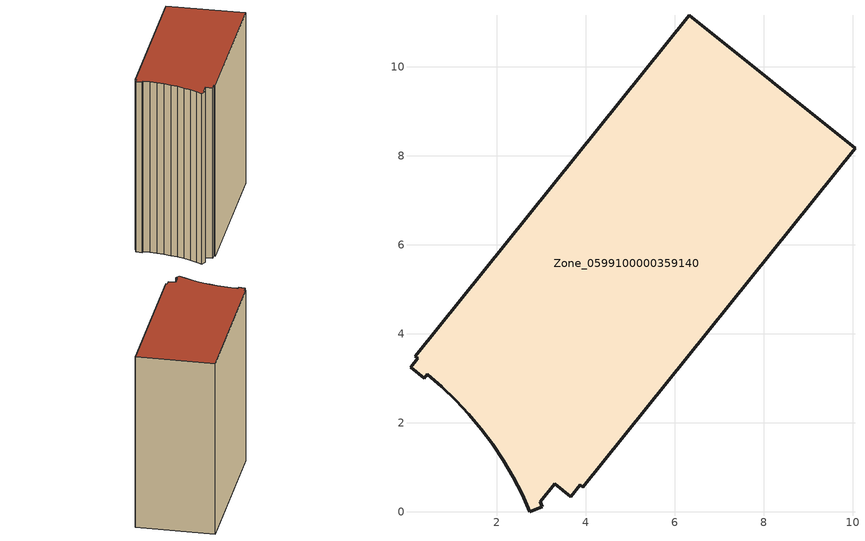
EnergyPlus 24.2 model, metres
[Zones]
Zone_0599100000359140
 floor ground (C_G): 0.22,3.45 0.17,3.49 6.33,11.16 10.05,8.17 3.93,0.55 3.87,0.6 3.65,0.34 3.3,0.62 2.98,0.22 3.02,0.11 2.74,0 2.56,0.4 2.36,0.78 2.14,1.15 1.9,1.51 1.64,1.86 1.36,2.19 1.07,2.5 0.76,2.81 0.43,3.09 0.36,3 0.06,3.24 z3.56
 wall outside (C_F): 1.07,2.5 1.36,2.19 1.64,1.86 1.9,1.51 2.14,1.15 2.36,0.78 2.56,0.4 2.74,0 3.02,0.11 2.98,0.22 3.3,0.62 3.65,0.34 3.87,0.6 3.93,0.55 10.05,8.17 6.33,11.16 0.17,3.49 0.22,3.45 0.06,3.24 0.36,3 0.43,3.09 0.76,2.81 1.07,2.5 z3.56:14.81
 roof outside (C_R): 0.17,3.49 0.22,3.45 0.06,3.24 0.36,3 0.43,3.09 0.76,2.81 1.07,2.5 1.36,2.19 1.64,1.86 1.9,1.51 2.14,1.15 2.36,0.78 2.56,0.4 2.74,0 3.02,0.11 2.98,0.22 3.3,0.62 3.65,0.34 3.87,0.6 3.93,0.55 10.05,8.17 6.33,11.16 z14.81
[BUILDING]
Pand.0599100000359140: North Axis=0; Terrain=City; Loads Convergence Tolerance Value=0.04; Temperature Convergence Tolerance Value=0.4; Solar Distribution=FullExterior; Maximum Number of Warmup Days=25; Minimum Number of Warmup Days=1
[Site:Location]
Rotterdam.The.Hague.AP_ZH_NLD Design_Conditions: Latitude=51.96; Longitude=4.45; Time Zone=1; Elevation=-4.5
[SITE:GROUNDTEMPERATURE:BUILDINGSURFACE]
18, 18, 18, 18, 18, 18, 18, 18, 18, 18, 18, 18
[MATERIAL] Thermal Absorptance=0.9; Solar Absorptance=0.7; Visible Absorptance=0.7
Name | Roughness | Thickness | Conductivity | Density | Specific Heat
G.TI.1992-2005 | MediumSmooth | 0.15 | 0.06 | 540 | 1210
F.TI.1992-2005 | Rough | 0.3 | 0.12 | 1920 | 840
R.TI.1992-2005 | MediumRough | 0.2 | 0.08 | 1500 | 1000
[CONSTRUCTION]
C_G: G.TI.1992-2005
C_F: F.TI.1992-2005
C_R: R.TI.1992-2005
[ZONE]
Zone_0599100000359140: Type=1; Multiplier=1; Ceiling Height=Autocalculate; Volume=Autocalculate; Floor Area=autocalculate; Part of Total Floor Area=Yes
[ZONEINFILTRATION:DESIGNFLOWRATE]
Infil_Zone_0599100000359140: Zone or ZoneList or Space or SpaceList=Zone_0599100000359140; Schedule=AlwaysOn; Design Flow Rate Calculation Method=Flow/Area; Flow Rate per Floor Area=0.0015; Constant Term Coefficient=1; Temperature Term Coefficient=0; Velocity Term Coefficient=0; Velocity Squared Term Coefficient=0
[HVACTEMPLATE:ZONE:IDEALLOADSAIRSYSTEM]
Zone_0599100000359140: Maximum Heating Supply Air Temperature=50; Minimum Cooling Supply Air Temperature=13; Maximum Heating Supply Air Humidity Ratio=0.0156; Minimum Cooling Supply Air Humidity Ratio=0.0077; Heating Limit=NoLimit; Cooling Limit=NoLimit; Dehumidification Control Type=ConstantSensibleHeatRatio; Cooling Sensible Heat Ratio=0.7; Dehumidification Setpoint=60; Humidification Control Type=None; Humidification Setpoint=30; Outdoor Air Method=None; Outdoor Air Flow Rate per Person=0.00944; Outdoor Air Flow Rate per Zone Floor Area=0; Outdoor Air Flow Rate per Zone=0; Demand Controlled Ventilation Type=None; Outdoor Air Economizer Type=NoEconomizer; Heat Recovery Type=None; Sensible Heat Recovery Effectiveness=0.7; Latent Heat Recovery Effectiveness=0.65
[ZONECONTROL:THERMOSTAT]
ThermostatControl_Zone_0599100000359140: Zone or ZoneList=Zone_0599100000359140; Control Type Schedule=DualSetpointControlType; Control 1=Thermostat_Zone_0599100000359140; Temperature Difference Between Cutout And Setpoint=0
[THERMOSTATSETPOINT:DUALSETPOINT]
Thermostat_Zone_0599100000359140: Heating Setpoint Temperature Schedule=HeatingSetpoint_Zone_0599100000359140; Cooling Setpoint Temperature Schedule=CoolingSetpoint_Zone_0599100000359140
[SCHEDULE:COMPACT]
HeatingSetpoint_Zone_0599100000359140: Through: 12/31, For: AllDays, Until: 24:00, 21
CoolingSetpoint_Zone_0599100000359140: Through: 12/31, For: AllDays, Until: 24:00, 24
DualSetpointControlType: Through: 12/31, For: AllDays, Until: 24:00, 4
AlwaysOn: Through: 12/31, For: AllDays, Until: 24:00, 1
